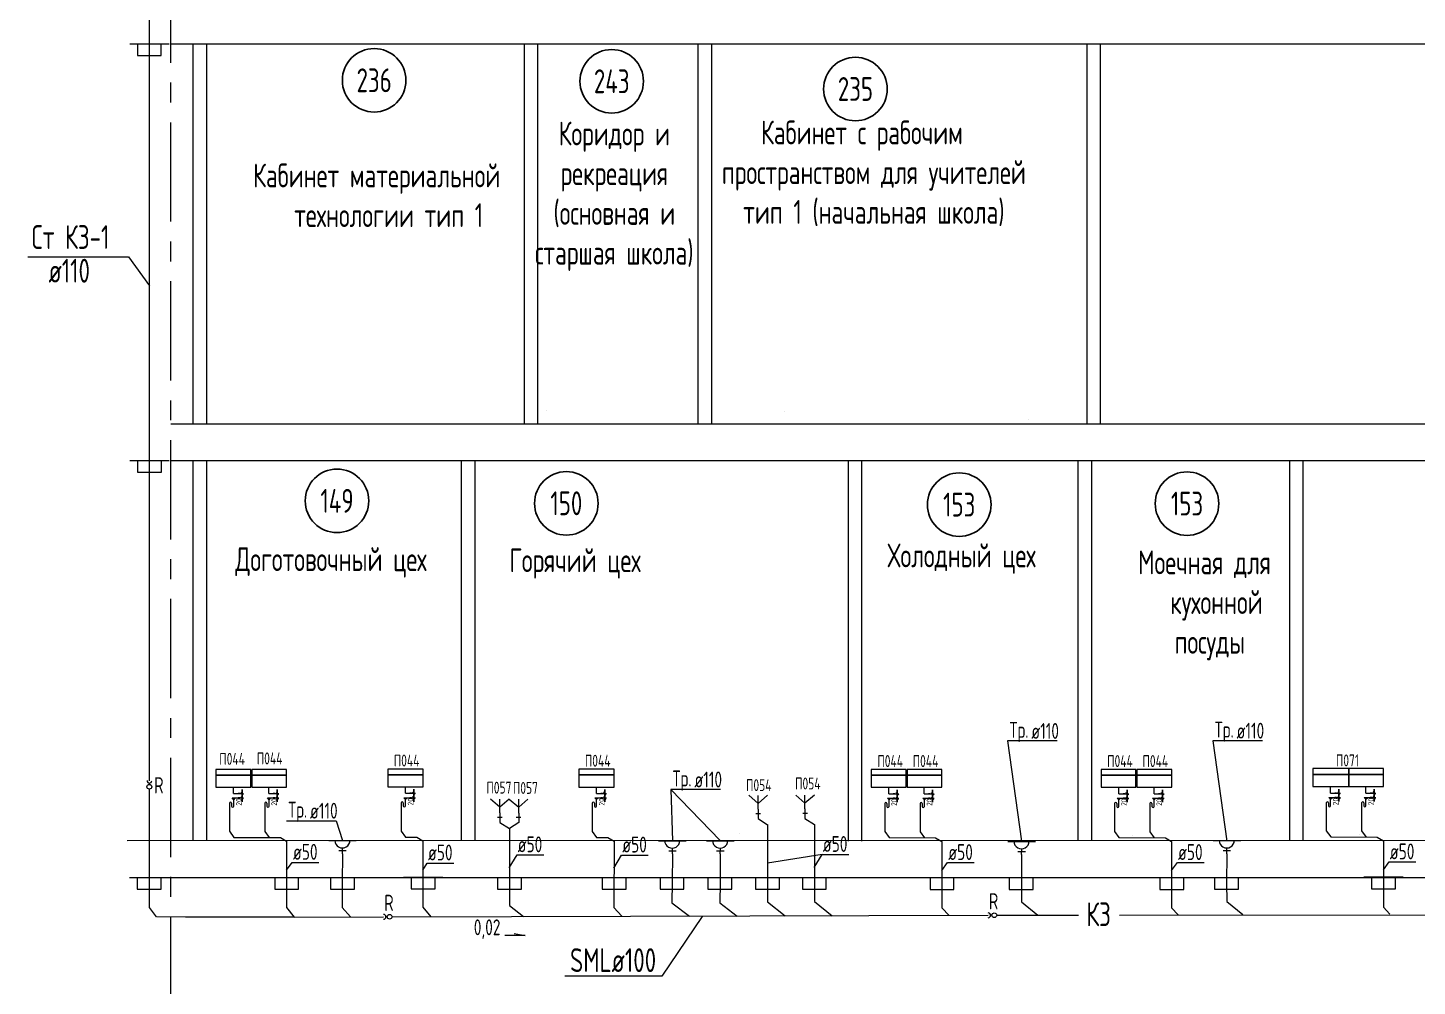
# Model space of a CAD drawing. Header units: millimetres. Extents: x -8689834 to 9419935, y -117443 to 166298.
# Drawn here: x -229520 to -212037, y -107118 to -95051 of the extents above; entities that cross this region are included whole.
import ezdxf
from ezdxf.enums import TextEntityAlignment as Align

# ---------------------------------------------------------------- set-up
doc = ezdxf.new("R2010")
doc.units = ezdxf.units.MM
doc.header["$MEASUREMENT"] = 0
doc.linetypes.add('CENTER', pattern=[2, 1.25, -0.25, 0.25, -0.25])
doc.layers.get('0').update_dxf_attribs({"color": 250, "lineweight": 9})
for name, color, linetype in [('PDF _0', 7, 'Continuous'), ('PDF __ВК-Text В1', 7, 'Continuous'), ('PDF __ВК-В1', 5, 'Continuous'), ('PDF __ВК-противопожарные муфты', 1, 'Continuous'), ('PDF __ВК-стены', 7, 'Continuous'), ('PDF __ВК-текст Канал', 7, 'Continuous'), ('PDF __Сантехника', 7, 'Continuous'), ('PDF _TEKSTBK', 7, 'Continuous'), ('АР_Кровля дорожки', 245, 'Continuous'), ('АР_Таблицы', 250, 'Continuous')]:
    doc.layers.add(name, color=color, linetype=linetype)
doc.layers.add('PDF __ВК-К1', color=7, linetype='Continuous', true_color=0xb80000)
for name, color, linetype, lineweight in [('АР_Маркер экспликации', 239, 'Continuous', 13), ('АР_Номер помещения', 1, 'Continuous', 25), ('АР_Оси', 195, 'Continuous', 9), ('АР_Помещения_площадь', 19, 'Continuous', 9), ('ВК_канализация', 32, 'Continuous', 15)]:
    doc.layers.add(name, color=color, linetype=linetype, lineweight=lineweight)
doc.styles.add('ISOCPEUR', font='isocpeur.ttf', dxfattribs={"width": 0.7})
doc.styles.get("Standard").update_dxf_attribs({"font": 'isocpeur.ttf', "width": 0.7})
doc.styles.add('ГОСТ М100', font='ARIALN.TTF')
doc.dimstyles.new('ISO-25', dxfattribs={"dimtxt": 70, "dimasz": 30, "dimexe": 50, "dimexo": 50, "dimgap": 5, "dimtad": 1, "dimdec": 0, "dimrnd": 10, "dimdsep": 46, "dimtxsty": 'ГОСТ М100', "dimblk": 'OBLIQUE', "dimcen": 30, "dimdle": 50, "dimadec": 0, "dimazin": 0, "dimtfac": 1, "dimtdec": 0, "dimtmove": 1, "dimatfit": 3, "dimldrblk": 'OBLIQUE', "dimfxl": 1, "dimarcsym": 0})

# ---------------------------------------------------------------- blocks, each defined once
blk = doc.blocks.new('*U1658')
at = {"layer": 'АР_Номер помещения', "color": 7}
blk.add_circle((-15720, 4793), 400, dxfattribs=at)
at = {"layer": 'АР_Помещения_площадь', "color": 7}
blk.add_line((-13545, 633), (-13545, 633), dxfattribs=at)
at = {"color": 7, "style": 'ISOCPEUR', "width": 0.7, "flags": 1}
blk.add_attdef('КАТЕГОРИЯ', (-499, -2092), '', height=250, dxfattribs=at)
at = {"layer": 'АР_Номер помещения', "color": 7, "style": 'ISOCPEUR', "width": 0.7}
blk.add_attdef('НОМЕР_ПОМЕЩЕНИЯ', text='', height=300, dxfattribs=at).set_placement((-15720, 4793), align=Align.MIDDLE_CENTER)
at = {"layer": 'АР_Помещения_площадь', "color": 7, "lineweight": 30, "width": 0.7, "flags": 104}
blk.add_attdef('ИМЯ_ПОМЕЩЕНИЯ', text='', height=100, dxfattribs=at).set_placement((158, 1217), align=Align.MIDDLE_CENTER)
at = {"layer": 'АР_Помещения_площадь', "color": 7, "style": 'ISOCPEUR', "width": 0.7}
blk.add_attdef('ПЛОЩАДЬ_ПОМЕЩЕНИЯ', text='', height=200, dxfattribs=at).set_placement((-13540, 880), align=Align.MIDDLE_RIGHT)
blk = doc.blocks.new('_Oblique')
at = {"color": 0, "linetype": 'ByBlock', "lineweight": -2}
blk.add_line((-0.5, -0.5), (0.5, 0.5), dxfattribs=at)
blk = doc.blocks.new('*D1744')
at = {"layer": 'АР_Кровля дорожки', "color": 0, "lineweight": -2, "ltscale": 500, "transparency": 16777216}
for p, q in [((-226853, -104692), (-226874, -104692)), ((-226824, -104642), (-226824, -104798)), ((-226853, -104748), (-226874, -104748))]:
    blk.add_line(p, q, dxfattribs=at)
at = {"layer": 'АР_Кровля дорожки', "color": 0, "lineweight": -2, "ltscale": 500, "transparency": 16777216, "xscale": 30, "yscale": 30, "zscale": 30}
for p, rotation in [((-226824, -104692), 90), ((-226824, -104748), 270)]:
    blk.add_blockref('_Oblique', p, dxfattribs=dict(at, rotation=rotation))
at = {"layer": 'АР_Кровля дорожки', "color": 0, "lineweight": 13, "ltscale": 500, "transparency": 16777216, "insert": (-226864, -104798), "char_height": 70, "attachment_point": 5, "rotation": 90, "style": 'ГОСТ М100'}
blk.add_mtext('{\\fГОСТ тип А|b0|i0|c0|p34;20}', dxfattribs=at)
blk = doc.blocks.new('*D1746')
at = {"layer": 'АР_Кровля дорожки', "color": 0, "lineweight": -2, "ltscale": 500, "transparency": 16777216}
for p, q in [((-226409, -104692), (-226430, -104692)), ((-226380, -104642), (-226380, -104798)), ((-226409, -104748), (-226430, -104748))]:
    blk.add_line(p, q, dxfattribs=at)
at = {"layer": 'АР_Кровля дорожки', "color": 0, "lineweight": -2, "ltscale": 500, "transparency": 16777216, "xscale": 30, "yscale": 30, "zscale": 30}
for p, rotation in [((-226380, -104692), 90), ((-226380, -104748), 270)]:
    blk.add_blockref('_Oblique', p, dxfattribs=dict(at, rotation=rotation))
at = {"layer": 'АР_Кровля дорожки', "color": 0, "lineweight": 13, "ltscale": 500, "transparency": 16777216, "insert": (-226420, -104798), "char_height": 70, "attachment_point": 5, "rotation": 90, "style": 'ГОСТ М100'}
blk.add_mtext('{\\fГОСТ тип А|b0|i0|c0|p34;20}', dxfattribs=at)
blk = doc.blocks.new('*D1747')
at = {"layer": 'АР_Кровля дорожки', "color": 0, "lineweight": -2, "ltscale": 500, "transparency": 16777216}
for p, q in [((-224692, -104689), (-224713, -104689)), ((-224663, -104639), (-224663, -104795)), ((-224692, -104745), (-224713, -104745))]:
    blk.add_line(p, q, dxfattribs=at)
at = {"layer": 'АР_Кровля дорожки', "color": 0, "lineweight": -2, "ltscale": 500, "transparency": 16777216, "xscale": 30, "yscale": 30, "zscale": 30}
for p, rotation in [((-224663, -104689), 90), ((-224663, -104745), 270)]:
    blk.add_blockref('_Oblique', p, dxfattribs=dict(at, rotation=rotation))
at = {"layer": 'АР_Кровля дорожки', "color": 0, "lineweight": 13, "ltscale": 500, "transparency": 16777216, "insert": (-224703, -104795), "char_height": 70, "attachment_point": 5, "rotation": 90, "style": 'ГОСТ М100'}
blk.add_mtext('{\\fГОСТ тип А|b0|i0|c0|p34;20}', dxfattribs=at)
blk = doc.blocks.new('*D1748')
at = {"layer": 'АР_Кровля дорожки', "color": 0, "lineweight": -2, "ltscale": 500, "transparency": 16777216}
for p, q in [((-222288, -104691), (-222309, -104691)), ((-222259, -104641), (-222259, -104797)), ((-222288, -104747), (-222309, -104747))]:
    blk.add_line(p, q, dxfattribs=at)
at = {"layer": 'АР_Кровля дорожки', "color": 0, "lineweight": -2, "ltscale": 500, "transparency": 16777216, "xscale": 30, "yscale": 30, "zscale": 30}
for p, rotation in [((-222259, -104691), 90), ((-222259, -104747), 270)]:
    blk.add_blockref('_Oblique', p, dxfattribs=dict(at, rotation=rotation))
at = {"layer": 'АР_Кровля дорожки', "color": 0, "lineweight": 13, "ltscale": 500, "transparency": 16777216, "insert": (-222299, -104797), "char_height": 70, "attachment_point": 5, "rotation": 90, "style": 'ГОСТ М100'}
blk.add_mtext('{\\fГОСТ тип А|b0|i0|c0|p34;20}', dxfattribs=at)
blk = doc.blocks.new('*D1751')
at = {"layer": 'АР_Кровля дорожки', "color": 0, "lineweight": -2, "ltscale": 500, "transparency": 16777216}
for p, q in [((-218608, -104696), (-218629, -104696)), ((-218579, -104646), (-218579, -104801)), ((-218608, -104751), (-218629, -104751))]:
    blk.add_line(p, q, dxfattribs=at)
at = {"layer": 'АР_Кровля дорожки', "color": 0, "lineweight": -2, "ltscale": 500, "transparency": 16777216, "xscale": 30, "yscale": 30, "zscale": 30}
for p, rotation in [((-218579, -104696), 90), ((-218579, -104751), 270)]:
    blk.add_blockref('_Oblique', p, dxfattribs=dict(at, rotation=rotation))
at = {"layer": 'АР_Кровля дорожки', "color": 0, "lineweight": 13, "ltscale": 500, "transparency": 16777216, "insert": (-218619, -104801), "char_height": 70, "attachment_point": 5, "rotation": 90, "style": 'ГОСТ М100'}
blk.add_mtext('{\\fГОСТ тип А|b0|i0|c0|p34;20}', dxfattribs=at)
blk = doc.blocks.new('*D1752')
at = {"layer": 'АР_Кровля дорожки', "color": 0, "lineweight": -2, "ltscale": 500, "transparency": 16777216}
for p, q in [((-218163, -104696), (-218184, -104696)), ((-218134, -104646), (-218134, -104801)), ((-218163, -104751), (-218184, -104751))]:
    blk.add_line(p, q, dxfattribs=at)
at = {"layer": 'АР_Кровля дорожки', "color": 0, "lineweight": -2, "ltscale": 500, "transparency": 16777216, "xscale": 30, "yscale": 30, "zscale": 30}
for p, rotation in [((-218134, -104696), 90), ((-218134, -104751), 270)]:
    blk.add_blockref('_Oblique', p, dxfattribs=dict(at, rotation=rotation))
at = {"layer": 'АР_Кровля дорожки', "color": 0, "lineweight": 13, "ltscale": 500, "transparency": 16777216, "insert": (-218174, -104801), "char_height": 70, "attachment_point": 5, "rotation": 90, "style": 'ГОСТ М100'}
blk.add_mtext('{\\fГОСТ тип А|b0|i0|c0|p34;20}', dxfattribs=at)
blk = doc.blocks.new('*D1753')
at = {"layer": 'АР_Кровля дорожки', "color": 0, "lineweight": -2, "ltscale": 500, "transparency": 16777216}
for p, q in [((-215716, -104696), (-215737, -104696)), ((-215687, -104646), (-215687, -104801)), ((-215716, -104751), (-215737, -104751))]:
    blk.add_line(p, q, dxfattribs=at)
at = {"layer": 'АР_Кровля дорожки', "color": 0, "lineweight": -2, "ltscale": 500, "transparency": 16777216, "xscale": 30, "yscale": 30, "zscale": 30}
for p, rotation in [((-215687, -104696), 90), ((-215687, -104751), 270)]:
    blk.add_blockref('_Oblique', p, dxfattribs=dict(at, rotation=rotation))
at = {"layer": 'АР_Кровля дорожки', "color": 0, "lineweight": 13, "ltscale": 500, "transparency": 16777216, "insert": (-215727, -104801), "char_height": 70, "attachment_point": 5, "rotation": 90, "style": 'ГОСТ М100'}
blk.add_mtext('{\\fГОСТ тип А|b0|i0|c0|p34;20}', dxfattribs=at)
blk = doc.blocks.new('*D1754')
at = {"layer": 'АР_Кровля дорожки', "color": 0, "lineweight": -2, "ltscale": 500, "transparency": 16777216}
for p, q in [((-215272, -104696), (-215293, -104696)), ((-215243, -104646), (-215243, -104801)), ((-215272, -104751), (-215293, -104751))]:
    blk.add_line(p, q, dxfattribs=at)
at = {"layer": 'АР_Кровля дорожки', "color": 0, "lineweight": -2, "ltscale": 500, "transparency": 16777216, "xscale": 30, "yscale": 30, "zscale": 30}
for p, rotation in [((-215243, -104696), 90), ((-215243, -104751), 270)]:
    blk.add_blockref('_Oblique', p, dxfattribs=dict(at, rotation=rotation))
at = {"layer": 'АР_Кровля дорожки', "color": 0, "lineweight": 13, "ltscale": 500, "transparency": 16777216, "insert": (-215283, -104801), "char_height": 70, "attachment_point": 5, "rotation": 90, "style": 'ГОСТ М100'}
blk.add_mtext('{\\fГОСТ тип А|b0|i0|c0|p34;20}', dxfattribs=at)
blk = doc.blocks.new('*D1755')
at = {"layer": 'АР_Кровля дорожки', "color": 0, "lineweight": -2, "ltscale": 500, "transparency": 16777216}
for p, q in [((-213051, -104687), (-213072, -104687)), ((-213022, -104637), (-213022, -104793)), ((-213051, -104743), (-213072, -104743))]:
    blk.add_line(p, q, dxfattribs=at)
at = {"layer": 'АР_Кровля дорожки', "color": 0, "lineweight": -2, "ltscale": 500, "transparency": 16777216, "xscale": 30, "yscale": 30, "zscale": 30}
for p, rotation in [((-213022, -104687), 90), ((-213022, -104743), 270)]:
    blk.add_blockref('_Oblique', p, dxfattribs=dict(at, rotation=rotation))
at = {"layer": 'АР_Кровля дорожки', "color": 0, "lineweight": 13, "ltscale": 500, "transparency": 16777216, "insert": (-213062, -104793), "char_height": 70, "attachment_point": 5, "rotation": 90, "style": 'ГОСТ М100'}
blk.add_mtext('{\\fГОСТ тип А|b0|i0|c0|p34;20}', dxfattribs=at)
blk = doc.blocks.new('*D1756')
at = {"layer": 'АР_Кровля дорожки', "color": 0, "lineweight": -2, "ltscale": 500, "transparency": 16777216}
for p, q in [((-212607, -104687), (-212628, -104687)), ((-212578, -104637), (-212578, -104793)), ((-212607, -104743), (-212628, -104743))]:
    blk.add_line(p, q, dxfattribs=at)
at = {"layer": 'АР_Кровля дорожки', "color": 0, "lineweight": -2, "ltscale": 500, "transparency": 16777216, "xscale": 30, "yscale": 30, "zscale": 30}
for p, rotation in [((-212578, -104687), 90), ((-212578, -104743), 270)]:
    blk.add_blockref('_Oblique', p, dxfattribs=dict(at, rotation=rotation))
at = {"layer": 'АР_Кровля дорожки', "color": 0, "lineweight": 13, "ltscale": 500, "transparency": 16777216, "insert": (-212618, -104793), "char_height": 70, "attachment_point": 5, "rotation": 90, "style": 'ГОСТ М100'}
blk.add_mtext('{\\fГОСТ тип А|b0|i0|c0|p34;20}', dxfattribs=at)

msp = doc.modelspace()

# ---------------------------------------------------------------- linework, layer by layer
at = {"layer": 'PDF _0', "color": 3, "lineweight": 13}
for centre in [(-225561.2, -105282), (-225561.2, -105282), (-221410, -105284.1), (-221410, -105284.1), (-220807.5, -105284.1), (-220807.5, -105284.1), (-217016.1, -105293.7), (-217016.1, -105293.7), (-214433.4, -105282), (-214433.4, -105282)]:
    msp.add_arc(centre, 95.2, 179.99999, 0.00001, dxfattribs=at)
at = {"layer": 'PDF __ВК-Text В1', "lineweight": 13}
msp.add_lwpolyline([(-223399.5, -106455.2), (-223263.2, -106478.3), (-223516.6, -106478.3)], dxfattribs=at)
at = {"layer": 'PDF __ВК-В1', "color": 30, "lineweight": 13, "true_color": 0xf26722}
for points in [[(-227989, -104530.3), (-227988.6, -93979.2)], [(-227990, -106127.4), (-227990, -104637.1)], [(-220330.9, -104816.7), (-220330.9, -104715)], [(-219740.5, -104813.9), (-219740.5, -104712.3)], [(-223580, -104864.1), (-223580, -104762.4)], [(-223342.7, -104865.6), (-223342.7, -104763.9)]]:
    msp.add_lwpolyline(points, dxfattribs=at)
at = {"layer": 'PDF __ВК-К1', "color": 30, "lineweight": 13, "true_color": 0xf26722}
for points in [[(-226929.2, -104692.3), (-226929.2, -104611.8)], [(-226484.7, -104692.3), (-226484.7, -104611.8)], [(-224768.3, -104689.1), (-224768.3, -104608.7)], [(-222364.2, -104691.3), (-222364.2, -104610.8)], [(-218683.6, -104695.5), (-218683.6, -104615.1)], [(-218239.1, -104695.5), (-218239.1, -104615.1)], [(-215792.3, -104695.5), (-215792.3, -104615.1)], [(-215347.8, -104695.5), (-215347.8, -104615.1)], [(-213127.2, -104686.9), (-213127.2, -104606.5)], [(-212682.7, -104686.9), (-212682.7, -104606.5)], [(-220330.9, -104888.4), (-220330.9, -105007.2)], [(-219740.5, -104885.7), (-219740.5, -105004.5)], [(-223607.6, -104991.1), (-223549.6, -104991.1)], [(-223580, -104935.9), (-223580, -105054.6)], [(-223580, -105054.6), (-223459.2, -105133.4)], [(-223342.7, -105056.1), (-223459.2, -105133.4)], [(-223315.1, -104992.6), (-223373.1, -104992.6)], [(-223342.7, -104937.4), (-223342.7, -105056.1)], [(-220358.5, -104943.7), (-220300.6, -104943.7)], [(-220330.9, -105007.2), (-220210.1, -105086)], [(-219768.1, -104941), (-219710.2, -104941)], [(-219740.5, -105004.5), (-219619.8, -105083.3)], [(-225732.7, -105284.1), (-225385.6, -105284.1)], [(-225512.5, -105415.3), (-225605.7, -105415.3)], [(-225512.5, -105415.3), (-225605.7, -105415.3)], [(-225559.1, -105449.2), (-225558.4, -105377.3)], [(-221581.5, -105286.3), (-221234.4, -105286.3)], [(-221361.4, -105417.5), (-221454.5, -105417.5)], [(-221361.4, -105417.5), (-221454.5, -105417.5)], [(-221407.9, -105451.3), (-221407.3, -105379.4)], [(-220978.9, -105286.3), (-220631.8, -105286.3)], [(-220758.8, -105417.5), (-220851.9, -105417.5)], [(-220758.8, -105417.5), (-220851.9, -105417.5)], [(-220805.4, -105451.3), (-220804.7, -105379.4)], [(-217187.6, -105295.8), (-216840.5, -105295.8)], [(-217014, -105460.9), (-217013.3, -105388.9)], [(-214604.9, -105284.1), (-214257.7, -105284.1)], [(-214384.7, -105415.3), (-214477.9, -105415.3)], [(-214384.7, -105415.3), (-214477.9, -105415.3)], [(-214431.3, -105449.2), (-214430.6, -105377.3)], [(-216967.5, -105427), (-217060.6, -105427)], [(-216967.5, -105427), (-217060.6, -105427)]]:
    msp.add_lwpolyline(points, dxfattribs=at)
at = {"layer": 'PDF __ВК-К1', "lineweight": 13}
for points in [[(-225732.7, -105284.1), (-225385.6, -105284.1)], [(-221581.5, -105286.3), (-221234.4, -105286.3)], [(-220978.9, -105286.3), (-220631.8, -105286.3)], [(-217187.6, -105295.8), (-216840.5, -105295.8)], [(-214604.9, -105284.1), (-214257.7, -105284.1)]]:
    msp.add_lwpolyline(points, dxfattribs=at)
at = {"layer": 'PDF __ВК-противопожарные муфты', "lineweight": 13}
for points in [[(-228237.3, -95253.7), (-227991.8, -95253.7), (-227742.1, -95253.7)], [(-228140, -95253.7), (-228140, -95401.8), (-227839.4, -95401.8), (-227839.4, -95253.7)], [(-228236.5, -100498.5), (-227990.9, -100498.5), (-227741.2, -100498.5)], [(-228139.1, -100498.5), (-228139.1, -100646.7), (-227838.5, -100646.7), (-227838.5, -100498.5)], [(-228240.4, -105747.7), (-227994.9, -105747.7), (-227745.2, -105747.7)], [(-228143.1, -105747.7), (-228143.1, -105895.8), (-227842.5, -105895.8), (-227842.5, -105747.7)], [(-226509.6, -105747.7), (-226264.1, -105747.7), (-226014.3, -105747.7)], [(-226412.2, -105747.7), (-226412.2, -105895.8), (-226111.7, -105895.8), (-226111.7, -105747.7)], [(-225807.4, -105747.7), (-225561.9, -105747.7), (-225312.2, -105747.7)], [(-225710.1, -105747.7), (-225710.1, -105895.8), (-225409.5, -105895.8), (-225409.5, -105747.7)], [(-224793.2, -105744.5), (-224547.7, -105744.5), (-224298, -105744.5)], [(-224695.9, -105744.5), (-224695.9, -105892.7), (-224395.3, -105892.7), (-224395.3, -105744.5)], [(-223704.8, -105747.1), (-223459.2, -105747.1), (-223209.5, -105747.1)], [(-223607.4, -105747.1), (-223607.4, -105895.2), (-223306.8, -105895.2), (-223306.8, -105747.1)], [(-222389.1, -105749.8), (-222143.6, -105749.8), (-221893.9, -105749.8)], [(-222291.8, -105749.8), (-222291.8, -105897.9), (-221991.2, -105897.9), (-221991.2, -105749.8)], [(-221656.3, -105749.8), (-221410.7, -105749.8), (-221161, -105749.8)], [(-221563.8, -105749.8), (-221563.8, -105897.9), (-221263.3, -105897.9), (-221263.3, -105749.8)], [(-221053.7, -105749.8), (-220808.2, -105749.8), (-220558.4, -105749.8)], [(-220961.3, -105749.8), (-220961.3, -105897.9), (-220660.7, -105897.9), (-220660.7, -105749.8)], [(-220455.7, -105747.7), (-220210.2, -105747.7), (-219960.4, -105747.7)], [(-220363.3, -105747.7), (-220363.3, -105895.8), (-220062.7, -105895.8), (-220062.7, -105747.7)], [(-219865.3, -105747.7), (-219619.8, -105747.7), (-219370.1, -105747.7)], [(-219772.9, -105747.7), (-219772.9, -105895.8), (-219472.4, -105895.8), (-219472.4, -105747.7)], [(-218264.1, -105750.9), (-218018.5, -105750.9), (-217768.8, -105750.9)], [(-218166.7, -105750.9), (-218166.7, -105899.1), (-217866.1, -105899.1), (-217866.1, -105750.9)], [(-217267.2, -105750.9), (-217021.7, -105750.9), (-216771.9, -105750.9)], [(-217169.8, -105750.9), (-217169.8, -105899.1), (-216869.3, -105899.1), (-216869.3, -105750.9)], [(-215372.7, -105750.9), (-215127.2, -105750.9), (-214877.5, -105750.9)], [(-215275.4, -105750.9), (-215275.4, -105899.1), (-214974.8, -105899.1), (-214974.8, -105750.9)], [(-214684.5, -105747.7), (-214439, -105747.7), (-214189.2, -105747.7)], [(-214587.1, -105747.7), (-214587.1, -105895.8), (-214286.6, -105895.8), (-214286.6, -105747.7)], [(-212707.6, -105742.3), (-212462.1, -105742.3), (-212212.3, -105742.3)], [(-212610.3, -105742.3), (-212610.3, -105890.4), (-212309.7, -105890.4), (-212309.7, -105742.3)]]:
    msp.add_lwpolyline(points, dxfattribs=at)
at = {"layer": 'PDF __ВК-стены', "color": 18, "lineweight": 13, "true_color": 0x000000}
for points in [[(-227717.8, -95253.7), (-195999.9, -95253.7)], [(-227442.3, -95253.7), (-227442.3, -100037.1)], [(-227272.9, -95253.7), (-227272.9, -100037.1)], [(-223274.6, -95260.8), (-223274.6, -100044.3)], [(-223105.2, -95260.8), (-223105.2, -100044.3)], [(-221087, -95260.8), (-221087, -100044.3)], [(-220917.7, -95260.8), (-220917.7, -100044.3)], [(-216195.4, -95260.8), (-216195.4, -100044.3)], [(-216026.1, -95260.8), (-216026.1, -100044.3)], [(-227717.8, -100037.1), (-195999.9, -100037.1)], [(-227717.8, -100498.5), (-195999.9, -100498.5)], [(-227442.3, -100498.5), (-227442.3, -105282)], [(-227272.9, -100498.5), (-227272.9, -105282)], [(-224064.5, -100505.7), (-224064.5, -105282)], [(-223895.2, -100505.7), (-223895.2, -105282)], [(-219196.7, -100509), (-219196.7, -105292.5)], [(-219027.4, -100509), (-219027.4, -105292.5)], [(-216305.4, -100498.5), (-216305.4, -105282)], [(-216136.1, -100498.5), (-216136.1, -105282)], [(-213643.4, -100498.5), (-213643.4, -105282)], [(-213474.1, -100498.5), (-213474.1, -105282)], [(-228269.9, -105282.1), (-195999.9, -105277.7)], [(-228240.4, -105747.7), (-195999.9, -105747.7)], [(-227717.8, -105747.7), (-195999.9, -105747.7)]]:
    msp.add_lwpolyline(points, dxfattribs=at)
at = {"layer": 'PDF __ВК-текст Канал', "lineweight": 13}
msp.add_lwpolyline([(-221033.8, -106238.6), (-221543.3, -106989.7), (-221594.1, -106989.7), (-222762.4, -106989.7)], dxfattribs=at)
at = {"layer": 'PDF __Сантехника', "lineweight": 13}
for points in [[(-226713, -104387.5), (-227151.4, -104387.5), (-227151.4, -104459.4), (-226713, -104459.4)], [(-226713, -104459.4), (-227151.4, -104459.4), (-227151.4, -104611.8), (-226713, -104612.1)], [(-226262.5, -104459.4), (-226700.9, -104459.4), (-226701.1, -104612.5), (-226262.5, -104611.8)], [(-226262.5, -104387.5), (-226700.9, -104387.3), (-226700.9, -104459.3), (-226262.5, -104459.4)], [(-224546.1, -104384.4), (-224990.6, -104384.4), (-224990.6, -104456.3), (-224546.1, -104456.3)], [(-224546.1, -104456.3), (-224990.6, -104456.3), (-224990.6, -104608.7), (-224546.1, -104608.7)], [(-222142, -104386.5), (-222586.4, -104386.5), (-222586.4, -104458.4), (-222142, -104458.4)], [(-222142, -104458.4), (-222586.4, -104458.4), (-222586.4, -104610.8), (-222142, -104610.8)], [(-218467.4, -104387.5), (-218905.9, -104387.5), (-218905.9, -104459.4), (-218467.4, -104459.4)], [(-218467.4, -104459.4), (-218905.9, -104459.4), (-218905.9, -104611.8), (-218467.4, -104612.1)], [(-218016.9, -104459.4), (-218455.3, -104459.4), (-218455.5, -104612.5), (-218016.9, -104611.8)], [(-218016.9, -104387.5), (-218455.3, -104387.3), (-218455.3, -104459.3), (-218016.9, -104459.4)], [(-215576.1, -104387.5), (-216014.5, -104387.5), (-216014.5, -104459.4), (-215576.1, -104459.4)], [(-215576.1, -104459.4), (-216014.5, -104459.4), (-216014.5, -104611.8), (-215576.1, -104612.1)], [(-215125.6, -104459.4), (-215564, -104459.4), (-215564.2, -104612.5), (-215125.6, -104611.8)], [(-215125.6, -104387.5), (-215564, -104387.3), (-215564, -104459.3), (-215125.6, -104459.4)], [(-212898.9, -104378.8), (-213349.4, -104378.8), (-213349.4, -104450.8), (-212898.9, -104450.8)], [(-212899, -104450.8), (-213349.4, -104450.8), (-213349.4, -104603.2), (-212899, -104603.4)], [(-212460.5, -104450.8), (-212898.9, -104450.8), (-212899.1, -104603.8), (-212460.5, -104603.2)], [(-212460.5, -104378.8), (-212898.9, -104378.6), (-212898.9, -104450.6), (-212460.5, -104450.8)]]:
    msp.add_lwpolyline(points, close=True, dxfattribs=at)
for points in [[(-220330.9, -104888.4), (-220330.9, -104816.7), (-220446.9, -104714.5)], [(-220212.2, -104714.5), (-220330.9, -104816.7)], [(-219740.5, -104885.7), (-219740.5, -104813.9), (-219856.5, -104711.8)], [(-219621.8, -104711.8), (-219740.5, -104813.9)], [(-223580, -104935.9), (-223580, -104864.1), (-223695.9, -104761.9)], [(-223461.2, -104761.9), (-223580, -104864.1)], [(-223461.4, -104763.4), (-223342.7, -104865.6)], [(-223342.7, -104937.4), (-223342.7, -104865.6), (-223226.7, -104763.4)]]:
    msp.add_lwpolyline(points, dxfattribs=at)
at = {"layer": 'PDF _TEKSTBK', "lineweight": 13}
for points in [[(-226927.9, -104769.2), (-226949, -104748.2)], [(-226483.5, -104769.2), (-226504.5, -104748.2)], [(-224767.1, -104766.1), (-224788.1, -104745.1)], [(-222363, -104768.2), (-222384, -104747.2)], [(-218682.4, -104772.5), (-218703.4, -104751.5)], [(-218237.9, -104772.5), (-218259, -104751.5)], [(-215791.1, -104772.5), (-215812.1, -104751.5)], [(-215346.6, -104772.5), (-215367.6, -104751.5)], [(-213126, -104763.8), (-213147, -104742.8)], [(-212681.5, -104763.8), (-212702.5, -104742.8)]]:
    msp.add_lwpolyline(points, dxfattribs=at)
at = {"layer": 'PDF _TEKSTBK', "color": 30, "lineweight": 13, "true_color": 0xf26722}
for points in [[(-226928, -104851.5), (-226927.9, -104769.2), (-226927.9, -104769.2)], [(-226483.6, -104851.5), (-226483.5, -104769.2), (-226483.5, -104769.2)], [(-224767.2, -104848.4), (-224767.1, -104766.1), (-224767.1, -104766.1)], [(-222363.1, -104850.5), (-222363, -104768.2), (-222363, -104768.2)], [(-218682.5, -104854.8), (-218682.4, -104772.5), (-218682.4, -104772.5)], [(-218238, -104854.8), (-218237.9, -104772.5), (-218237.9, -104772.5)], [(-215791.2, -104854.8), (-215791.1, -104772.5), (-215791.1, -104772.5)], [(-215346.7, -104854.8), (-215346.6, -104772.5), (-215346.6, -104772.5)], [(-213126.1, -104846.2), (-213126, -104763.8), (-213126, -104763.8)], [(-212681.6, -104846.2), (-212681.5, -104763.8), (-212681.5, -104763.8)]]:
    msp.add_lwpolyline(points, dxfattribs=at)
for centre, start, end in [((-226968.7, -104814.8), 4.41024, 173.3803), ((-226941.6, -104849.4), 186.00543, 350.95979), ((-226524.3, -104814.8), 4.41024, 173.3803), ((-226497.1, -104849.4), 186.00543, 350.95979), ((-224807.9, -104811.7), 4.41024, 173.3803), ((-224780.7, -104846.3), 186.00543, 350.95979), ((-222403.8, -104813.8), 4.41024, 173.3803), ((-222376.6, -104848.4), 186.00543, 350.95979), ((-218723.2, -104818.1), 4.41024, 173.3803), ((-218696, -104852.7), 186.00543, 350.95979), ((-218278.7, -104818.1), 4.41024, 173.3803), ((-218251.6, -104852.7), 186.00543, 350.95979), ((-215831.9, -104818.1), 4.41024, 173.3803), ((-215804.7, -104852.7), 186.00543, 350.95979), ((-215387.4, -104818.1), 4.41024, 173.3803), ((-215360.2, -104852.7), 186.00543, 350.95979), ((-213166.7, -104809.4), 4.41024, 173.3803), ((-213139.6, -104844), 186.00543, 350.95979), ((-212722.3, -104809.4), 4.41024, 173.3803), ((-212695.1, -104844), 186.00543, 350.95979)]:
    msp.add_arc(centre, 13.7, start, end, dxfattribs=at)
at = {"layer": 'АР_Кровля дорожки', "color": 7, "lineweight": 13, "ltscale": 500}
for points in [[(-229519.6, -97933.8), (-228252.5, -97933.8), (-227989.4, -98299.2)], [(-226929.2, -104692.3), (-226803.3, -104692.3)], [(-226484.7, -104692.3), (-226358.8, -104692.3)], [(-224768.3, -104689.1), (-224642.4, -104689.1)], [(-222364.2, -104691.3), (-222238.3, -104691.3)], [(-221428.9, -104642), (-220807.5, -105284.1)], [(-218683.6, -104695.5), (-218557.7, -104695.5)], [(-218239.1, -104695.5), (-218113.3, -104695.5)], [(-215792.3, -104695.5), (-215666.4, -104695.5)], [(-215347.8, -104695.5), (-215221.9, -104695.5)], [(-213127.2, -104686.9), (-213001.3, -104686.9)], [(-212682.7, -104686.9), (-212556.8, -104686.9)], [(-226949, -104748.2), (-226803.3, -104748.2)], [(-226927.9, -104769.2), (-226906.3, -104748.2)], [(-226504.5, -104748.2), (-226358.8, -104748.2)], [(-226483.5, -104769.2), (-226461.8, -104748.2)], [(-224788.1, -104745.1), (-224642.4, -104745.1)], [(-224767.1, -104766.1), (-224745.4, -104745.1)], [(-222384, -104747.2), (-222238.3, -104747.2)], [(-222363, -104768.2), (-222341.3, -104747.2)], [(-218703.4, -104751.5), (-218557.7, -104751.5)], [(-218682.4, -104772.5), (-218660.7, -104751.5)], [(-218259, -104751.5), (-218113.3, -104751.5)], [(-218237.9, -104772.5), (-218216.3, -104751.5)], [(-215812.1, -104751.5), (-215666.4, -104751.5)], [(-215791.1, -104772.5), (-215769.4, -104751.5)], [(-215367.6, -104751.5), (-215221.9, -104751.5)], [(-215346.6, -104772.5), (-215324.9, -104751.5)], [(-213147, -104742.8), (-213001.3, -104742.8)], [(-213126, -104763.8), (-213104.3, -104742.8)], [(-212702.5, -104742.8), (-212556.8, -104742.8)], [(-212681.5, -104763.8), (-212659.8, -104742.8)], [(-226266, -105035), (-225641.1, -105035), (-225559.1, -105284.1)]]:
    msp.add_lwpolyline(points, dxfattribs=at)
at = {"layer": 'АР_Кровля дорожки', "color": 30, "lineweight": 13, "ltscale": 500, "true_color": 0xf26722}
for points in [[(-226982.3, -104813.2), (-226982.3, -105167.7)], [(-226955.1, -104813.8), (-226955.2, -104850.8)], [(-226537.8, -104813.2), (-226537.8, -105169)], [(-226510.6, -104813.8), (-226510.7, -104850.8)], [(-224821.4, -104810.1), (-224821.5, -105165.8)], [(-224794.3, -104810.6), (-224794.4, -104847.7)], [(-222417.3, -104812.2), (-222417.4, -105168)], [(-222390.2, -104812.8), (-222390.3, -104849.8)], [(-218736.7, -104816.5), (-218736.7, -105170.9)], [(-218709.6, -104817), (-218709.7, -104854.1)], [(-218292.3, -104816.5), (-218292.3, -105172.3)], [(-218265.1, -104817), (-218265.2, -104854.1)], [(-215845.4, -104816.5), (-215845.4, -105170.9)], [(-215818.2, -104817), (-215818.3, -104854.1)], [(-215400.9, -104816.5), (-215401, -105172.3)], [(-215373.8, -104817), (-215373.9, -104854.1)], [(-213180.3, -104807.9), (-213180.3, -105162.3)], [(-213153.1, -104808.4), (-213153.2, -104845.4)], [(-212735.8, -104807.9), (-212735.9, -105163.6)], [(-212708.7, -104808.4), (-212708.8, -104845.4)], [(-226982.3, -105167.7), (-226927.1, -105243.5), (-226341.5, -105245.2), (-226263.2, -105291.8), (-226264.8, -106127.3), (-226165.7, -106246.9)], [(-226537.8, -105169), (-226482.7, -105244.8)], [(-224821.5, -105165.8), (-224766.3, -105241.7)], [(-224766.3, -105241.7), (-224625.2, -105242.1), (-224546.9, -105288.7), (-224548.4, -106124.2), (-224449.3, -106243.7)], [(-222417.4, -105168), (-222362.2, -105243.8)], [(-222362.2, -105243.8), (-222221.1, -105244.2), (-222142.7, -105290.8), (-222144.3, -106126.3), (-222045.2, -106237.1)], [(-218736.7, -105170.9), (-218681.6, -105246.8), (-218096, -105248.5), (-218017.7, -105295.1), (-218019.2, -106130.6), (-217927.6, -106226.7)], [(-218292.3, -105172.3), (-218237.1, -105248.1)], [(-215845.4, -105170.9), (-215790.2, -105246.8), (-215204.7, -105248.5), (-215126.4, -105295.1), (-215127.9, -106130.6), (-215044.3, -106218.2)], [(-215401, -105172.3), (-215345.8, -105248.1)], [(-213180.3, -105162.3), (-213125.1, -105238.1), (-212539.6, -105239.8), (-212461.2, -105286.4), (-212462.8, -106122), (-212379.2, -106209.6)], [(-212735.9, -105163.6), (-212680.7, -105239.4)], [(-226165.7, -106246.9), (-227535, -106249.6), (-227898.5, -106243.5), (-227990, -106127.4)], [(-225565.4, -106128.6), (-225457.1, -106245.1)]]:
    msp.add_lwpolyline(points, dxfattribs=at)
at = {"layer": 'АР_Оси', "color": 18, "linetype": 'CENTER', "lineweight": 13, "ltscale": 1000, "true_color": 0x000000}
msp.add_line((-227717.8, -111492), (-227717.8, -87145.1), dxfattribs=at)
at = {"layer": 'ВК_канализация', "color": 18, "lineweight": 13, "ltscale": 500, "true_color": 0x000000}
for points in [[(-216565, -104030.5), (-217189.9, -104030.5), (-217016.1, -105293.7)], [(-213982.3, -104027.2), (-214607.2, -104027.2), (-214433.4, -105290.4)], [(-220804, -104642), (-221428.9, -104642), (-221407.9, -105286.3)], [(-226263.9, -105656.1), (-226191.1, -105558.8), (-225855.9, -105558.8)], [(-224547.5, -105657.9), (-224492.4, -105567.1), (-224157.2, -105567.1)], [(-223463.1, -105629.1), (-223363.1, -105464.4), (-223027.9, -105464.4)], [(-222147.5, -105631.8), (-222047.5, -105467.1), (-221712.3, -105467.1)], [(-219523.7, -105459.6), (-220210.2, -105569.4)], [(-219623.7, -105624.2), (-219523.7, -105459.6), (-219188.5, -105459.6)], [(-218018.4, -105659.4), (-217945.5, -105562), (-217610.3, -105562)], [(-215127, -105659.4), (-215054.2, -105562), (-214719, -105562)], [(-212461.9, -105650.7), (-212389.1, -105553.4), (-212053.9, -105553.4)]]:
    msp.add_lwpolyline(points, dxfattribs=at)
at = {"layer": 'ВК_канализация', "color": 30, "lineweight": 13, "ltscale": 500, "true_color": 0xf26722}
for points in [[(-227989.6, -104577.1), (-227989.4, -104560.3)], [(-223459.2, -105131.2), (-223459.3, -106102.4)], [(-220210.1, -105083.8), (-220210.2, -106055)], [(-219619.8, -105081.1), (-219619.8, -106052.3)], [(-225559.1, -105449.2), (-225562.5, -105811.1), (-225565.4, -106128.6)], [(-221407.9, -105451.3), (-221411.3, -105813.2), (-221413.7, -106067)], [(-220805.4, -105451.3), (-220808.8, -105813.2), (-220811.2, -106067)], [(-217014, -105460.9), (-217017.4, -105822.8), (-217016.8, -106055.6)], [(-214431.3, -105449.2), (-214434.7, -105819.5), (-214434.1, -106052.3)], [(-223459.3, -106102.4), (-223282.2, -106239.8)], [(-221413.7, -106067), (-221194, -106234.7)], [(-220811.2, -106067), (-220591.5, -106234.7)], [(-220210.2, -106055), (-219990.5, -106231.7)], [(-219619.8, -106052.3), (-219400.1, -106230.3)], [(-217016.8, -106055.6), (-216809, -106224)], [(-214434.1, -106052.3), (-214231.7, -106216.3)], [(-226165.7, -106246.9), (-225043.1, -106244.6)], [(-224996.4, -106244.2), (-225013.1, -106244.3)], [(-224996.4, -106244.2), (-225013.1, -106244.3)], [(-224996.4, -106244.2), (-225013.1, -106244.3)], [(-224936.4, -106243.8), (-217434.8, -106225.2)], [(-217388.1, -106224.8), (-217404.8, -106224.9)], [(-217388.1, -106224.8), (-217404.8, -106224.9)], [(-217388.1, -106224.8), (-217404.8, -106224.9)], [(-217328.1, -106225.2), (-216300.3, -106224)], [(-215784.7, -106223.3), (-211822.4, -106218.4)]]:
    msp.add_lwpolyline(points, dxfattribs=at)
for centre in [(-227990, -104607.1), (-224966.4, -106243.9), (-224966.4, -106243.9), (-224966.4, -106243.9), (-217358.1, -106224.5), (-217358.1, -106224.5), (-217358.1, -106224.5)]:
    msp.add_circle(centre, 30, dxfattribs=at)
for centre, start, end in [((-227989, -104530.3), 179.27075, 359.27075), ((-225043.1, -106244.6), 270.50316, 90.50316), ((-225043.1, -106244.6), 270.50316, 90.50316), ((-225043.1, -106244.6), 270.50316, 90.50316), ((-217434.8, -106225.2), 270.50316, 90.50316), ((-217434.8, -106225.2), 270.50316, 90.50316), ((-217434.8, -106225.2), 270.50316, 90.50316)]:
    msp.add_arc(centre, 30, start, end, dxfattribs=at)

# ---------------------------------------------------------------- block references
at = {"layer": 'АР_Маркер экспликации', "color": 7, "lineweight": 13}
ref = msp.add_blockref('*U1658', (-209441.6, -100505.5), dxfattribs=at)
ref.add_attrib('НОМЕР_ПОМЕЩЕНИЯ', '236', dxfattribs={"layer": 'АР_Номер помещения', "color": 7, "height": 300, "style": 'ISOCPEUR', "width": 0.7}).set_placement((-225161.3, -95712.1), align=Align.MIDDLE_CENTER)
ref = msp.add_blockref('*U1658', (-206452.3, -100517.7), dxfattribs=at)
ref.add_attrib('НОМЕР_ПОМЕЩЕНИЯ', '243', dxfattribs={"layer": 'АР_Номер помещения', "color": 7, "height": 300, "style": 'ISOCPEUR', "width": 0.7}).set_placement((-222172.1, -95724.4), align=Align.MIDDLE_CENTER)
ref = msp.add_blockref('*U1658', (-203385.6, -100615), dxfattribs=at)
ref.add_attrib('НОМЕР_ПОМЕЩЕНИЯ', '235', dxfattribs={"layer": 'АР_Номер помещения', "color": 7, "height": 300, "style": 'ISOCPEUR', "width": 0.7}).set_placement((-219105.4, -95821.6), align=Align.MIDDLE_CENTER)
ref = msp.add_blockref('*U1658', (-209908.7, -105800.2), dxfattribs=at)
ref.add_attrib('НОМЕР_ПОМЕЩЕНИЯ', '149', dxfattribs={"layer": 'АР_Номер помещения', "color": 7, "height": 300, "style": 'ISOCPEUR', "width": 0.7}).set_placement((-225628.4, -101006.9), align=Align.MIDDLE_CENTER)
ref = msp.add_blockref('*U1658', (-207023.3, -105831.5), dxfattribs=at)
ref.add_attrib('НОМЕР_ПОМЕЩЕНИЯ', '150', dxfattribs={"layer": 'АР_Номер помещения', "color": 7, "height": 300, "style": 'ISOCPEUR', "width": 0.7}).set_placement((-222743, -101038.1), align=Align.MIDDLE_CENTER)
ref = msp.add_blockref('*U1658', (-202079.3, -105848), dxfattribs=at)
ref.add_attrib('НОМЕР_ПОМЕЩЕНИЯ', '153', dxfattribs={"layer": 'АР_Номер помещения', "color": 7, "height": 300, "style": 'ISOCPEUR', "width": 0.7}).set_placement((-217799.1, -101054.6), align=Align.MIDDLE_CENTER)
ref = msp.add_blockref('*U1658', (-199213.1, -105834.8), dxfattribs=at)
ref.add_attrib('НОМЕР_ПОМЕЩЕНИЯ', '153', dxfattribs={"layer": 'АР_Номер помещения', "color": 7, "height": 300, "style": 'ISOCPEUR', "width": 0.7}).set_placement((-214932.8, -101041.4), align=Align.MIDDLE_CENTER)

# ---------------------------------------------------------------- texts
at = {"layer": 'АР_Таблицы', "lineweight": 13, "ltscale": 100, "style": 'ISOCPEUR'}
for s, insert, char_height, width, attachment_point in [('\\pxi-1,l1,qc,t1,5;Коридор и \\Pрекреация \\P(основная и \\Pстаршая школа)', (-224237.7, -97172.7), 300, 4196.36, 4), ('\\pxi-1,l1,qc,t1,5;Кабинет с рабочим пространством для учителей тип 1 (начальная школа)', (-221121.6, -96884.1), 300, 4196.36, 4), ('\\pxi-1,l1,qc,t1,5;Кабинет материальной технологии тип 1', (-227226.9, -97160.4), 300, 4196.36, 4), ('\\pxi-1,l1,t1,5;Ст К3-1', (-229471.7, -97686), 300, 7500, 4), ('\\pxi-1,l1,t1,5;ø110', (-229259.2, -98109.5), 300, 7500, 4), ('\\pxi-1,l1,qc,t1,5;Холодный цех', (-219866.9, -101735), 300, 4196.36, 4), ('\\pxi-1,l1,qc,t1,5;Доготовочный цех', (-227803.2, -101782.4), 300, 4196.36, 4), ('\\pxi-1,l1,qc,t1,5;Горячий цех', (-224731.3, -101795.4), 300, 4196.36, 4), ('\\pxi-1,l1,qc,t1,5;Моечная для кухонной\\P посуды', (-216042.2, -102322.7), 300, 2659.108, 4), ('П044', (-227109.9, -104255.6), 150, 3718.698, 4), ('П044', (-226638, -104249.6), 150, 3718.698, 4), ('П044', (-224914, -104276.7), 150, 3718.698, 4), ('П044', (-222509.9, -104278.9), 150, 3718.698, 4), ('П044', (-218829.3, -104283.2), 150, 3718.698, 4), ('П044', (-218384.8, -104283.2), 150, 3718.698, 4), ('П044', (-215938, -104283.2), 150, 3718.698, 4), ('П044', (-215493.5, -104283.2), 150, 3718.698, 4), ('П071', (-213059.8, -104274.5), 150, 3718.698, 4), ('П057', (-223748.8, -104617.9), 150, 3718.698, 4), ('П057', (-223415.4, -104621.8), 150, 3718.698, 4), ('П054', (-220482.1, -104586.1), 150, 3718.698, 4), ('П054', (-219864.6, -104565.5), 150, 3718.698, 4), ('\\pxi-1,l1,t1,5;ø50', (-223355.4, -105331.8), 200, 7500, 4), ('\\pxi-1,l1,t1,5;ø50', (-222039.7, -105334.5), 200, 7500, 4), ('\\pxi-1,l1,t1,5;ø50', (-219515.9, -105326.9), 200, 7500, 4), ('\\pxi-1,l1,t1,5;ø50', (-226183.3, -105426.1), 200, 7500, 4), ('\\pxi-1,l1,t1,5;ø50', (-224484.6, -105434.4), 200, 7500, 4), ('\\pxi-1,l1,t1,5;ø50', (-217937.8, -105429.4), 200, 7500, 4), ('\\pxi-1,l1,t1,5;ø50', (-215046.4, -105429.4), 200, 7500, 4), ('\\pxi-1,l1,t1,5;ø50', (-212381.3, -105420.7), 200, 7500, 4), ('\\pxi-1,l1,t1,5;0,02', (-223572.3, -106399.3), 200, 7500, 6)]:
    msp.add_mtext(s, dxfattribs=dict(at, insert=insert, char_height=char_height, width=width, attachment_point=attachment_point))
at = {"layer": 'ВК_канализация', "color": 18, "lineweight": 13, "ltscale": 100, "true_color": 0x000000, "attachment_point": 4, "style": 'ISOCPEUR'}
for s, insert, char_height, width in [('Тр.', (-217166.5, -103917.9), 200, 5891.51), ('\\pxi-1,l1,t1,5;ø110', (-216892.5, -103903.9), 200, 7500), ('Тр.', (-214583.8, -103914.6), 200, 5891.51), ('\\pxi-1,l1,t1,5;ø110', (-214309.8, -103900.6), 200, 7500), ('R', (-227929.8, -104588.3), 205.4, 5730.034), ('Тр.', (-221405.5, -104529.4), 200, 5891.51), ('\\pxi-1,l1,t1,5;ø110', (-221131.5, -104515.4), 200, 7500), ('Тр.', (-226242.6, -104922.4), 200, 5891.51), ('\\pxi-1,l1,t1,5;ø110', (-225968.6, -104908.4), 200, 7500), ('R', (-225034.8, -106068.7), 205.4, 5730.034), ('R', (-217426.5, -106049.3), 205.4, 5730.034), ('К3', (-216200.3, -106211.8), 300, 5891.51), ('\\pxi-1,l1,t1,5;SMLø100', (-222695.9, -106789.7), 300, 2224.257)]:
    msp.add_mtext(s, dxfattribs=dict(at, insert=insert, char_height=char_height, width=width))

# ---------------------------------------------------------------- dimensions: what is measured, and where the dimension line sits
at = {"layer": 'АР_Кровля дорожки', "color": 7, "lineweight": 13, "ltscale": 500}
for base, p1, p2, picture, middle in [((-226824.3, -104748.2), (-226803.3, -104692.3), (-226803.3, -104748.2), '*D1744', (-226824.3, -104798.2)), ((-226379.8, -104748.2), (-226358.8, -104692.3), (-226358.8, -104748.2), '*D1746', (-226379.8, -104798.2)), ((-224663.4, -104745.1), (-224642.4, -104689.1), (-224642.4, -104745.1), '*D1747', (-224663.4, -104795.1)), ((-222259.3, -104747.2), (-222238.3, -104691.3), (-222238.3, -104747.2), '*D1748', (-222259.3, -104797.2)), ((-218578.7, -104751.5), (-218557.7, -104695.5), (-218557.7, -104751.5), '*D1751', (-218578.7, -104801.5)), ((-218134.3, -104751.5), (-218113.3, -104695.5), (-218113.3, -104751.5), '*D1752', (-218134.3, -104801.5)), ((-215687.4, -104751.5), (-215666.4, -104695.5), (-215666.4, -104751.5), '*D1753', (-215687.4, -104801.5)), ((-215242.9, -104751.5), (-215221.9, -104695.5), (-215221.9, -104751.5), '*D1754', (-215242.9, -104801.5)), ((-213022.3, -104742.8), (-213001.3, -104686.9), (-213001.3, -104742.8), '*D1755', (-213022.3, -104792.8)), ((-212577.8, -104742.8), (-212556.8, -104686.9), (-212556.8, -104742.8), '*D1756', (-212577.8, -104792.8))]:
    dim = msp.add_linear_dim(base=base, p1=p1, p2=p2, angle=90, text='{\\fГОСТ тип А|b0|i0|c0|p34;20}', dimstyle='ISO-25', dxfattribs=at)
    dim.commit()
    dim.dimension.update_dxf_attribs({"geometry": picture, "text_midpoint": middle, "dimtype": 160})

doc.saveas('drawing.dxf')
